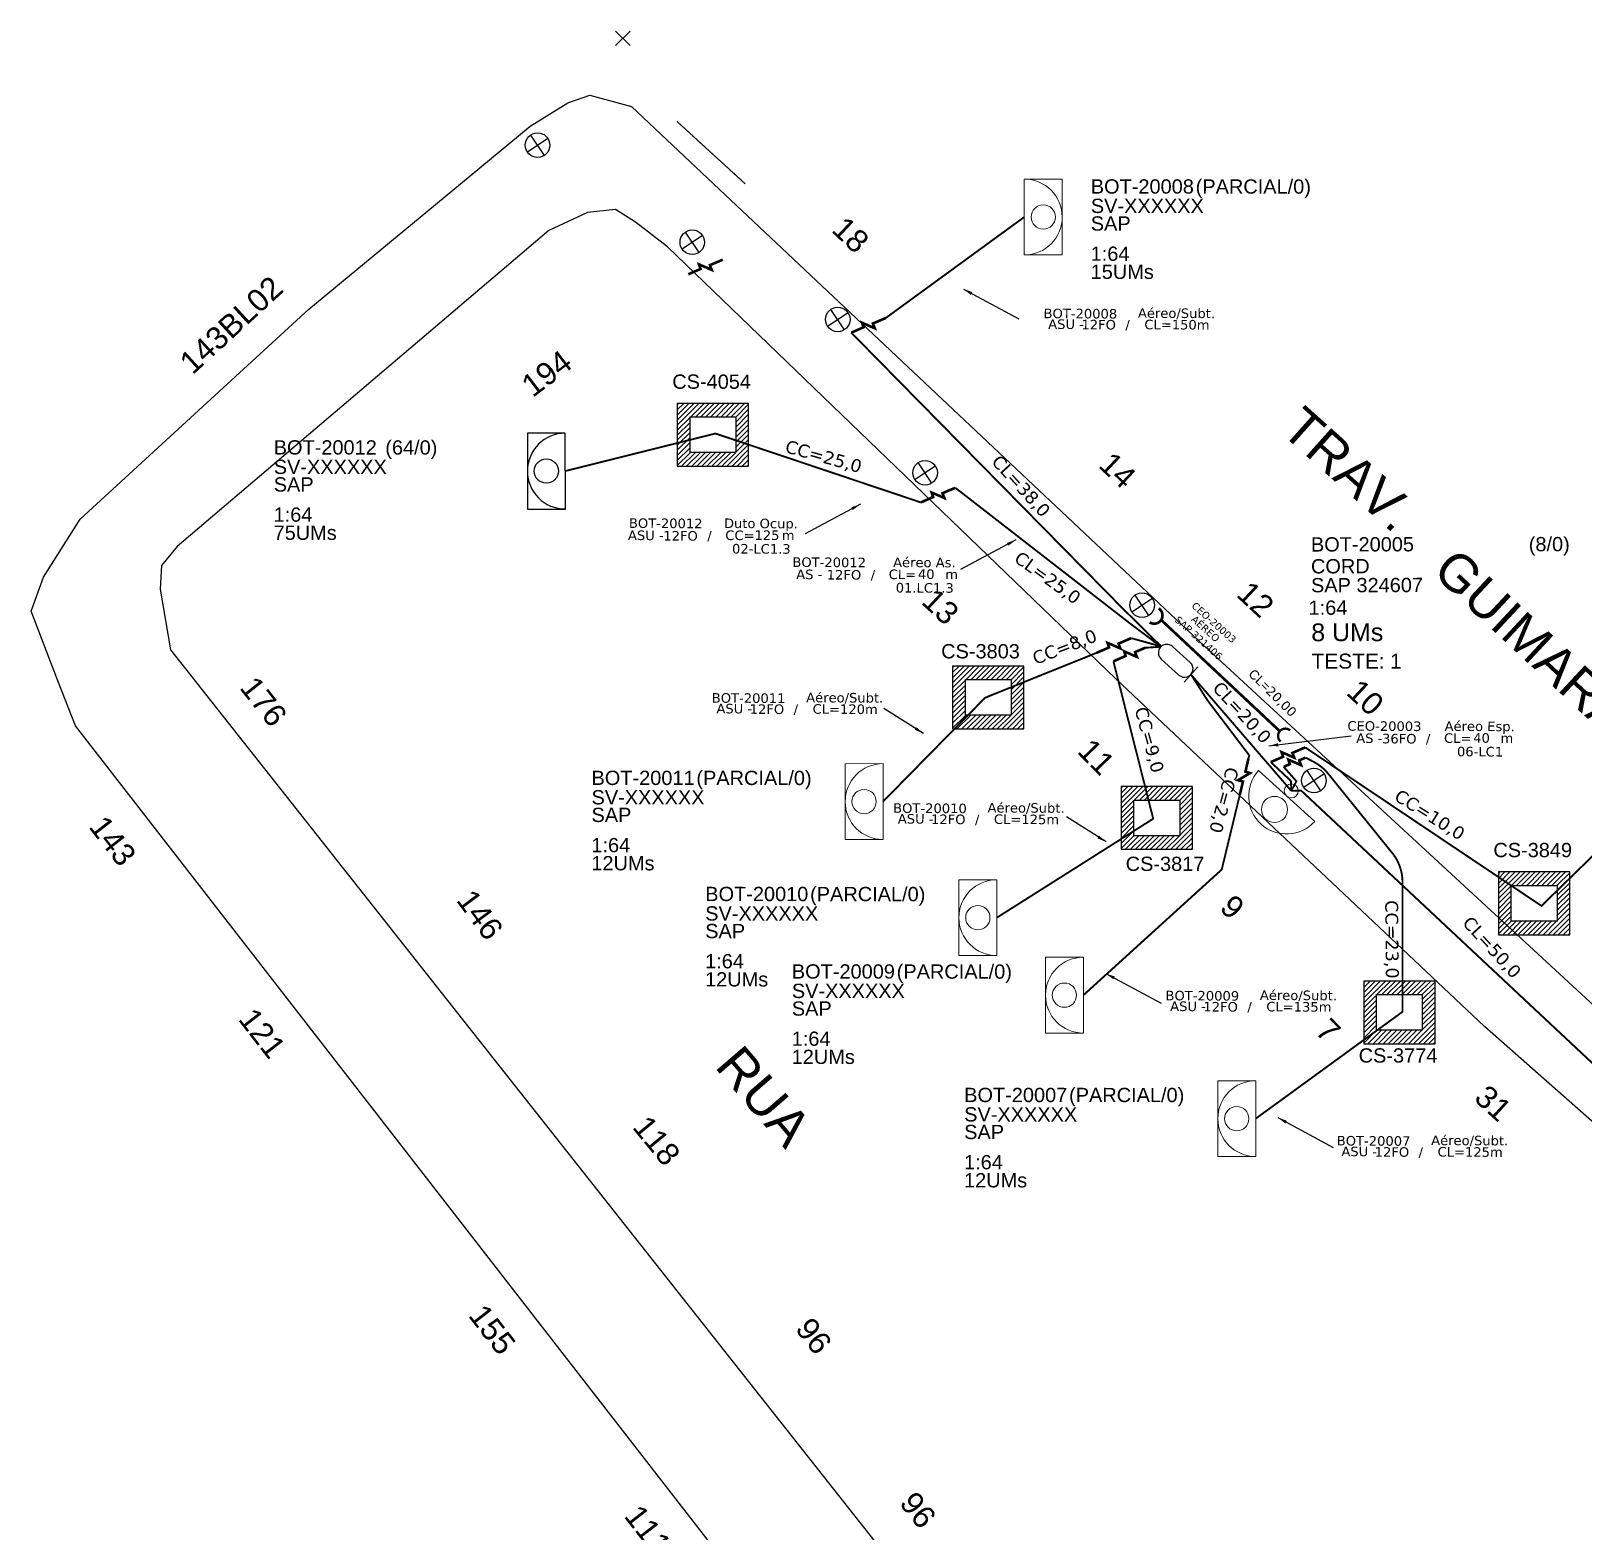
# Model space of a CAD drawing. Header units: inches. Extents: x 28600 to 32058, y 8816 to 12576.
# Drawn here: x 29876.4 to 30208.9, y 11085.3 to 11406.6 of the extents above; entities that cross this region are included whole.
import ezdxf
from ezdxf.enums import TextEntityAlignment as Align

# ---------------------------------------------------------------- set-up
doc = ezdxf.new("R2010")
doc.units = ezdxf.units.IN
doc.header["$LTSCALE"] = 0.5
doc.linetypes.add('HIDDEN', pattern=[0.375, 0.25, -0.125])
for name, color, linetype in [('10.1-Caixas Subterrâneas', 5, 'Continuous'), ('20.4-CEOS', 1, 'Continuous'), ('20.5-CEO', 1, 'Continuous'), ('CAP a instalar', 1, 'Continuous'), ('celulas gpon', 7, 'Continuous'), ('CORDOALHA BLOCO NOVO', 7, 'Continuous'), ('DIVFACE', 252, 'Continuous'), ('DIVLOTE', 252, 'Continuous'), ('DUVIDAS', 252, 'Continuous'), ('FACEPROJETAD', 252, 'HIDDEN'), ('label_cabos', 7, 'Continuous'), ('LOTES', 254, 'Continuous'), ('MUB', 252, 'Continuous'), ('Postes Existentes NA', 1, 'Continuous'), ('POSTES_ATUALIZACAO', 252, 'Continuous'), ('Subida Lateral', 5, 'Continuous')]:
    doc.layers.add(name, color=color, linetype=linetype)
for name, color, linetype, lineweight in [("20.0-LEGENDA DOS CDO'S", 1, 'Continuous', 0), ('20.1-CDO_INTERIOR', 1, 'Continuous', 0), ('20.2-CDO_POSTE', 1, 'Continuous', 5), ('20.6-CORDOALHA_SUPORTE', 7, 'Continuous', 25), ('CORDOALHA_SUPORTE', 7, 'Continuous', 25)]:
    doc.layers.add(name, color=color, linetype=linetype, lineweight=lineweight)
doc.styles.add('ARIAL', font='arial.ttf')
doc.styles.add('DIGICADE', font='arial.ttf')
doc.styles.add('ROMANS', font='arial.ttf')
doc.styles.add('siredit', font='verdana.ttf')
doc.linetypes.add('FENCELINE1', pattern='A,0.25,-0.1,[133,ltypeshp.shx,S=0.1,R=0,X=-0.1,Y=0],-0.1,1', length=1.45)
doc.dimstyles.new('CC', dxfattribs={"dimtxt": 1, "dimasz": 2, "dimexe": 0.18, "dimexo": 0.0625, "dimgap": 0.09, "dimtad": 0, "dimdec": 0, "dimrnd": 1, "dimzin": 0, "dimdsep": 46, "dimtxsty": 'siredit', "dimblk": 'NONE', "dimcen": 0, "dimse1": 1, "dimse2": 1, "dimsd1": 1, "dimsd2": 1, "dimclrt": 7, "dimadec": 0, "dimazin": 0, "dimtfac": 1, "dimtdec": 0, "dimtofl": 0, "dimtmove": 0, "dimatfit": 3, "dimfxl": 0, "dimtolj": 1, "dimtzin": 0, "dimarcsym": 0})

# ---------------------------------------------------------------- blocks, each defined once
blk = doc.blocks.new('*U225')
at = {"color": 10}
for points in [[(41172, 12883), (40951, 13058)], [(40974, 12860), (41149, 13081)]]:
    blk.add_lwpolyline(points, dxfattribs=at)
blk.add_circle((41062, 12971), 141, dxfattribs=at)
blk = doc.blocks.new('*X3')
at = {"color": 0, "linetype": 'Continuous'}
for p, q in [((-1.25, 0.34099), (-0.49099, 1.1)), ((-1.25, 0.517767), (-0.667767, 1.1)), ((-1.25, 0.694544), (-0.844544, 1.1)), ((-1.25, 0.87132), (-1.02132, 1.1)), ((-1.25, 1.048097), (-1.198097, 1.1)), ((-0.789214, 0.625), (-0.314214, 1.1)), ((-0.612437, 0.625), (-0.137437, 1.1)), ((-0.43566, 0.625), (0.03934, 1.1)), ((-0.258883, 0.625), (0.216117, 1.1)), ((-0.082107, 0.625), (0.392893, 1.1)), ((0.09467, 0.625), (0.56967, 1.1)), ((0.271447, 0.625), (0.746447, 1.1)), ((0.448223, 0.625), (0.923223, 1.1)), ((0.625, 0.625), (1.1, 1.1)), ((-1.25, 0.164214), (-0.8035, 0.610714)), ((0.801777, 0.625), (1.25, 1.073223)), ((0.8035, 0.449947), (1.25, 0.896447)), ((0.8035, 0.27317), (1.25, 0.71967)), ((-1.25, -0.012563), (-0.8035, 0.433937)), ((-1.25, -0.18934), (-0.8035, 0.25716)), ((-1.25, -0.366117), (-0.8035, 0.080383)), ((0.8035, 0.096393), (1.25, 0.542893)), ((0.8035, -0.080383), (1.25, 0.366117)), ((0.8035, -0.25716), (1.25, 0.18934)), ((0.8035, -0.433937), (1.25, 0.012563)), ((-1.25, -0.542893), (-0.8035, -0.096393)), ((-1.25, -0.71967), (-0.8035, -0.27317)), ((-1.25, -0.896447), (-0.8035, -0.449947)), ((0.49099, -1.1), (1.25, -0.34099)), ((0.667767, -1.1), (1.25, -0.517767)), ((0.8035, -0.610714), (1.25, -0.164214)), ((-1.25, -1.073223), (-0.801777, -0.625)), ((-1.1, -1.1), (-0.625, -0.625)), ((-0.923223, -1.1), (-0.448223, -0.625)), ((-0.746447, -1.1), (-0.271447, -0.625)), ((-0.56967, -1.1), (-0.09467, -0.625)), ((-0.392893, -1.1), (0.082107, -0.625)), ((-0.216117, -1.1), (0.258883, -0.625)), ((-0.03934, -1.1), (0.43566, -0.625)), ((0.137437, -1.1), (0.612437, -0.625)), ((0.314214, -1.1), (0.789214, -0.625)), ((0.844544, -1.1), (1.25, -0.694544)), ((1.02132, -1.1), (1.25, -0.87132)), ((1.198097, -1.1), (1.25, -1.048097))]:
    blk.add_line(p, q, dxfattribs=at)
blk = doc.blocks.new('MANHOLE_MQ')
at = {"color": 0, "linetype": 'Continuous'}
for p, q in [((0.00000623, 0.00000569), (-0.00000627, 0.00000569)), ((-0.00000627, 0.00000569), (-0.00000627, -0.00000531)), ((0.00000623, -0.00000531), (0.00000623, 0.00000569)), ((-0.00000404, 0.00000331), (0.00000399, 0.00000331)), ((-0.00000404, -0.00000294), (-0.00000404, 0.00000331)), ((0.00000399, 0.00000331), (0.00000399, -0.00000294)), ((-0.00000627, -0.00000531), (0.00000623, -0.00000531)), ((0.00000399, -0.00000294), (-0.00000404, -0.00000294)), ((0.00000399, -0.00000294), (0.00000399, -0.00000294))]:
    blk.add_line(p, q, dxfattribs=at)
at = {"color": 0, "linetype": 'Continuous', "xscale": 5e-06, "yscale": 5e-06, "zscale": 1e-05}
blk.add_blockref('*X3', (-0.00000002, 0.00000019), dxfattribs=at)
blk = doc.blocks.new('*U320')
at = {"color": 0}
blk.add_line((2.145, -0.582), (-2.104, -0.684), dxfattribs=at)
for centre, radius in [((-0.004, 0.376), 0.733), ((0.03, -1.026), 0.393)]:
    blk.add_circle(centre, radius, dxfattribs=at)
blk.add_arc((0.02, -0.633), 2.125, 1.37817, 181.37817, dxfattribs=at)
blk = doc.blocks.new('*U352')
at = {"layer": '20.5-CEO'}
for p, q in [((-1.56, 1.26), (1.8, 1.26)), ((1.8, -1.13), (-1.56, -1.13))]:
    blk.add_line(p, q, dxfattribs=at)
blk.add_lwpolyline([(3, -1.38), (3, 1.51)], dxfattribs=at)
for centre, start, end in [((-1.56, 0.07), 90, 270), ((1.8, 0.07), 270, 90)]:
    blk.add_arc(centre, 1.2, start, end, dxfattribs=at)
at = {"layer": '20.5-CEO', "color": 7, "style": 'siredit'}
for tag, p in [('FID', (0.11, 5.61)), ('LOCAL', (0.12, 4.23)), ('SAP', (0.12, 2.97)), ('FIBRAS_RESERVA', (0.12, -1.94))]:
    blk.add_attdef(tag, text='', height=1.01, dxfattribs=at).set_placement(p, align=Align.TOP_CENTER)
for tag, flags, p in [('ID_ATIVIDADE', 3, (0.11, -3.51)), ('FATOR', 1, (0.11, -4.82))]:
    blk.add_attdef(tag, text='', height=1.01, dxfattribs=dict(at, flags=flags)).set_placement(p, align=Align.TOP_CENTER)
at = {"layer": '20.5-CEO', "color": 7, "style": 'siredit', "flags": 3}
blk.add_attdef('QTDE', (-4.88, -7.06), '', height=1.01, dxfattribs=at)
blk = doc.blocks.new('CDOI_CT_ESQ')
at = {"layer": '20.1-CDO_INTERIOR', "color": 8, "lineweight": 18}
blk.add_lwpolyline([(4.922, -0.364), (4.918, 3.885), (7.043, 3.887), (7.047, -0.362)], close=True, dxfattribs=at)
blk.add_circle((5.982, 1.761), 0.68, dxfattribs=at)
blk.add_arc((7.045, 1.762), 2.125, 90.05309, 270.05309, dxfattribs=at)
at = {"layer": "20.0-LEGENDA DOS CDO'S", "color": 8, "style": 'ARIAL'}
for tag, p in [('CDO_N', (-9.298, 2.691)), ('SURVEY', (-9.296, 1.6)), ('SAP', (-9.299, 0.614)), ('1:XX', (-9.305, -1.079)), ('UMS', (-9.306, -2.093))]:
    blk.add_attdef(tag, p, '', height=0.8, rotation=359.97241, dxfattribs=at)
blk.add_attdef('FIBRAS_UTILIZADAS', text='', height=0.8, rotation=359.97241, dxfattribs=at).set_placement((-1.586, 2.687), align=Align.CENTER)
blk = doc.blocks.new('CDOI_CT_DRT')
at = {"layer": '20.1-CDO_INTERIOR', "color": 8, "lineweight": 18}
blk.add_lwpolyline([(1.011, -0.747), (1.007, 3.503), (-1.118, 3.501), (-1.114, -0.749)], close=True, dxfattribs=at)
blk.add_circle((-0.053, 1.377), 0.68, dxfattribs=at)
blk.add_arc((-1.116, 1.376), 2.125, 270.05309, 90.05309, dxfattribs=at)
at = {"layer": "20.0-LEGENDA DOS CDO'S", "color": 8, "style": 'ARIAL'}
for tag, p in [('CDO_N', (2.611, 2.691)), ('SURVEY', (2.613, 1.6)), ('SAP', (2.61, 0.614)), ('1:XX', (2.604, -1.079)), ('UMS', (2.603, -2.093))]:
    blk.add_attdef(tag, p, '', height=0.8, rotation=359.97241, dxfattribs=at)
blk.add_attdef('FIBRAS_UTILIZADAS', text='', height=0.8, rotation=359.97241, dxfattribs=at).set_placement((10.323, 2.687), align=Align.CENTER)
blk = doc.blocks.new('Inst CDOE-8 CAIXA DIST OPT CDOE 48F_8D C_SPL OPTAP')
at = {"layer": "20.0-LEGENDA DOS CDO'S", "color": 0}
for tag, p, style, flags in [('ID_ATIVIDADE', (0.12, 6.472), 'ARIAL', 3), ('FATOR', (7.921, 6.472), 'ARIAL', 1), ('QTDE', (0.235, -0.97), 'DIGICADE', 3)]:
    blk.add_attdef(tag, p, '', height=0.8, rotation=0.11799, dxfattribs=dict(at, style=style, flags=flags))
at = {"layer": "20.0-LEGENDA DOS CDO'S", "color": 0, "style": 'ARIAL'}
for tag, p, height in [('FIBRAS_UTILIZADAS', (2.379, 5.263), 0.8), ('FID', (0.12, 5.248), 0.8), ('CORDOALHA', (0.122, 4.023), 0.8), ('SAP', (0.124, 2.961), 0.8), ('1:XX', (-0.012, 1.7), 0.8), ('UMS', (0.141, 0.217), 1)]:
    blk.add_attdef(tag, p, '', height=height, rotation=0.11799, dxfattribs=at)
blk = doc.blocks.new('Teste  FTTH')
at = {"color": 0, "lineweight": 0, "style": 'ROMANS'}
for tag, p in [('TESTE', (-2.302, -0.29)), ('QTDE', (0.212, -0.29))]:
    blk.add_attdef(tag, p, '', height=0.48, dxfattribs=at)
for tag, p, flags in [('FID', (-2.227, -1.253), 1), ('FATOR', (-2.227, -2.028), 3), ('ID_ATIVIDADE', (-2.227, -2.716), 3)]:
    blk.add_attdef(tag, p, '', height=0.48, dxfattribs=dict(at, flags=flags))
blk = doc.blocks.new('LEGENDA DOS CABOS')
at = {"layer": 'label_cabos', "color": 0, "style": 'siredit'}
for tag, p in [('ID', (4.24, 1.63)), ('XX', (14.31, 1.67)), ('TIPO_CABO', (2.74, 0.52)), ('CABO', (6.16, 0.47)), ('/', (9.19, 0.47)), ('METROS', (14.36, 0.47))]:
    blk.add_attdef(tag, text='', height=1, rotation=359.69, dxfattribs=at).set_placement(p, align=Align.MIDDLE_CENTER)
blk = doc.blocks.new('_None')
blk = doc.blocks.new('Inst CB ESP CFOA-SM-AS-80-TS-36')
at = {"layer": 'label_cabos', "color": 0, "style": 'siredit'}
for tag, flags, p in [('ID_ATIVIDADE', 3, (1.31, 2.67)), ('FATOR', 1, (11.56, 2.55))]:
    blk.add_attdef(tag, text='', height=1, rotation=359.69, dxfattribs=dict(at, flags=flags)).set_placement(p, align=Align.MIDDLE_CENTER)
for tag, p in [('DESTINO_CABO', (3.13, 1.26)), ('TIPO_CABO', (13.11, 1.24)), ('TIPO_CABO', (1.76, 0)), ('CABO', (4.69, -0.05)), ('/', (7.71, -0.05)), ('LANCE', (10.81, 0)), ('UND', (15.96, 0)), ('FID', (13.15, -1.41))]:
    blk.add_attdef(tag, text='', height=1, rotation=359.69, dxfattribs=at).set_placement(p, align=Align.MIDDLE_CENTER)
blk.add_attdef('QTDE', (12.43, -0.47), '', height=1, rotation=359.69, dxfattribs=at)
blk = doc.blocks.new('Inst CORD BENZINAL 4.55MM 3F (sem recursos)')
at = {"layer": '20.6-CORDOALHA_SUPORTE', "color": 0, "lineweight": 0, "style": 'ROMANS'}
blk.add_attdef('LANCE', text='', height=1, dxfattribs=at).set_placement((-0.54, -2.21), align=Align.RIGHT)
at = {"layer": '20.6-CORDOALHA_SUPORTE', "color": 0, "style": 'siredit'}
blk.add_attdef('QTDE', (-0.54, -2.21), '', height=1, rotation=359.69, dxfattribs=at)
at = {"layer": '20.6-CORDOALHA_SUPORTE', "color": 0, "lineweight": 0, "style": 'ROMANS'}
for tag, p, flags in [('FATOR', (-5.2, -4.44), 3), ('ID_ATIVIDADE', (-5.2, -6.67), 3), ('FID', (-5.2, -8.9), 1)]:
    blk.add_attdef(tag, p, '', height=1, dxfattribs=dict(at, flags=flags))
blk = doc.blocks.new('Inst CB DT OCUP CFOA-SM-ASU-120-S-12')
at = {"layer": 'label_cabos', "color": 0, "style": 'siredit'}
for tag, flags, p in [('ID_ATIVIDADE', 3, (1.31, 2.67)), ('FATOR', 1, (11.56, 2.55))]:
    blk.add_attdef(tag, text='', height=1, rotation=359.69, dxfattribs=dict(at, flags=flags)).set_placement(p, align=Align.MIDDLE_CENTER)
for tag, p in [('DESTINO_CABO', (3.13, 1.26)), ('TIPO_CABO', (13.11, 1.24)), ('TIPO_CABO', (1.26, 0)), ('CABO', (4.69, -0.05)), ('/', (7.71, -0.05)), ('LANCE', (10.91, 0)), ('UND', (15.96, 0)), ('FID', (13.15, -1.41))]:
    blk.add_attdef(tag, text='', height=1, rotation=359.69, dxfattribs=at).set_placement(p, align=Align.MIDDLE_CENTER)
blk.add_attdef('QTDE', (12.43, -0.47), '', height=1, rotation=359.69, dxfattribs=at)
blk = doc.blocks.new('Inst CB AS CFOA-SM-AS-120-S-12 A')
at = {"layer": 'label_cabos', "color": 0, "style": 'siredit'}
for tag, flags, p in [('ID_ATIVIDADE', 3, (1.31, 2.67)), ('FATOR', 1, (11.56, 2.55))]:
    blk.add_attdef(tag, text='', height=1, rotation=359.69, dxfattribs=dict(at, flags=flags)).set_placement(p, align=Align.MIDDLE_CENTER)
for tag, p in [('DESTINO_CABO', (3.13, 1.26)), ('TIPO_CABO', (13.11, 1.24)), ('TIPO_CABO', (1.26, 0)), ('CABO', (4.69, -0.05)), ('/', (7.71, -0.05)), ('LANCE', (10.81, 0)), ('UND', (15.96, 0)), ('FID', (13.15, -1.41))]:
    blk.add_attdef(tag, text='', height=1, rotation=359.69, dxfattribs=at).set_placement(p, align=Align.MIDDLE_CENTER)
blk.add_attdef('QTDE', (12.43, -0.47), '', height=1, rotation=359.69, dxfattribs=at)

msp = doc.modelspace()

# ---------------------------------------------------------------- linework, layer by layer
at = {"color": 1}
msp.add_lwpolyline([(29990.82, 11320.55), (29982.7, 11320.54), (29982.71, 11304.31), (29990.83, 11304.31)], close=True, dxfattribs=at)
msp.add_circle((29986.77, 11312.43), 2.6, dxfattribs=at)
msp.add_arc((29990.82, 11312.43), 8.12, 90.0531, 270.0531, dxfattribs=at)
at = {"layer": 'CAP a instalar', "color": 8, "linetype": 'FENCELINE1', "ltscale": 15, "const_width": 0.4}
for points in [[(30059.42, 11345.2), (30089.09, 11366.83)], [(30118.41, 11274.87), (30109.79, 11283.38), (30052.04, 11342.07)], [(30118.41, 11274.87), (30111.99, 11276.66)], [(30118.36, 11274.82), (30114.97, 11274.6)], [(30104.61, 11273.53), (30080.7, 11263.9), (30058.86, 11241.68)], [(30108.17, 11271.7), (30116.69, 11237.99), (30083.21, 11216.81)], [(30124.75, 11268.9), (30128.32, 11263.33), (30137.26, 11251.56), (30136.71, 11249.29)], [(30149.24, 11253.26), (30199.82, 11219.33), (30242.09, 11260.6)], [(30146.26, 11243.95), (30147.35, 11246.02), (30144.63, 11249.1)], [(30135.22, 11243.07), (30131.36, 11227.11), (30101.75, 11200.22)]]:
    msp.add_lwpolyline(points, dxfattribs=at)
at = {"layer": 'CAP a instalar', "linetype": 'FENCELINE1', "ltscale": 15, "const_width": 0.4}
for points in [[(30066.94, 11305.72), (30022.97, 11320.47), (29990.82, 11312.43)], [(30118.36, 11274.82), (30111.49, 11279.99), (30074.32, 11308.85)], [(30146.26, 11243.95), (30124.75, 11268.9)], [(30298.43, 10980.67), (30269.74, 11005.71), (30330.2, 11107.11), (30297.41, 11105.83), (30230.86, 11166.8), (30148.36, 11244.03), (30146.26, 11243.95)]]:
    msp.add_lwpolyline(points, dxfattribs=at)
at = {"layer": 'CAP a instalar', "color": 8, "linetype": 'FENCELINE1', "ltscale": 15}
for points in [[(30149.32, 11251.08, 0.4, 0.4, 0), (30151.07, 11250.16, 0.4, 0.4, -0.101926), (30154.19, 11247.59, 0.4, 0.4, 0), (30167.46, 11231.16, 0.4, 0.4, -0.186812), (30170.07, 11224.43, 0.4, 0.4, 0), (30170.07, 11196.66, 0.4, 0.4, 0), (30138.65, 11173.79, 0.4, 0.4, 0)], [(30146.26, 11243.95, 0.4, 0.4, 0), (30146.17, 11246.09, 0.4, 0.4, 0), (30141.86, 11250.12, 0.4, 0.4, 0), (30141.86, 11250.12, 0.4, 0.4, 0)]]:
    msp.add_lwpolyline(points, format="xyseb", dxfattribs=at)
at = {"layer": 'CORDOALHA_SUPORTE'}
for points, const_width in [([(30115.93, 11280.04, 1), (30117.87, 11283.02)], 0.576), ([(30143.97, 11254.52, -1), (30146, 11256.91)], 0.506)]:
    msp.add_lwpolyline(points, format="xyb", dxfattribs=dict(at, const_width=const_width))
at = {"layer": 'CORDOALHA_SUPORTE', "const_width": 0.576}
msp.add_lwpolyline([(30143.79, 11256.73), (30118.39, 11280.56)], dxfattribs=at)
at = {"layer": 'DIVFACE'}
msp.add_point((30014.81, 11387.2, -10270.16), dxfattribs=at)
at = {"layer": 'DIVLOTE'}
msp.add_point((30014.81, 11387.2, -10270.16), dxfattribs=at)
at = {"layer": 'DUVIDAS', "elevation": -10270.16}
for points in [[(29968.35, 11373.92), (29983.27, 11386.27), (29991.33, 11391.26), (29996.07, 11392.92), (30004.96, 11390.46), (30022.53, 11373.92)], [(30264.56, 10776.05), (30229.31, 10818.75), (30212.49, 10837.43), (29885.97, 11257.9), (29882.29, 11267.18), (29876.43, 11282.41), (29879.09, 11289.7), (29886.93, 11302.14), (29935.93, 11347.08), (29968.35, 11373.92)], [(30022.53, 11373.92), (30127.69, 11274.95), (30289.93, 11125.16), (30300.65, 11116.94), (30305, 11116.78), (30307.62, 11117.21)], [(30187.64, 11193.51), (30108.72, 11267.92), (30012.67, 11360.45), (30005.82, 11365.73), (30001.53, 11368.45), (29995.55, 11367.78), (29987.3, 11363.97), (29907.75, 11296.26), (29904.39, 11292.23), (29904.1, 11287.17), (29906.31, 11274.15), (30233.67, 10859.73), (30245.79, 10846.61), (30249.91, 10843.51), (30257.24, 10843.32), (30262.07, 10842.17), (30271.41, 10841.62), (30282.67, 10843.1), (30302.63, 10851.76), (30307.62, 10854.52)], [(30281.61, 11042.76), (30293.77, 11071.04), (30300.13, 11083.67), (30300.26, 11087.89), (30300.36, 11091.35), (30299.4, 11094.93), (30187.64, 11193.51)]]:
    msp.add_lwpolyline(points, dxfattribs=at)
at = {"layer": 'FACEPROJETAD', "elevation": -10270.16}
msp.add_lwpolyline([(30014.81, 11387.2), (30029.36, 11373.92)], dxfattribs=at)
at = {"layer": 'LOTES', "elevation": -10270.16}
msp.add_lwpolyline([(30014.81, 11387.2), (30029.36, 11373.92)], dxfattribs=at)
at = {"layer": 'MUB', "elevation": -10270.16}
for points in [[(29968.35, 11373.92), (29983.27, 11386.27), (29991.33, 11391.26), (29996.07, 11392.92), (30004.96, 11390.46), (30022.53, 11373.92)], [(30307.62, 10708.08), (30229.31, 10818.75), (30212.49, 10837.43), (29885.97, 11257.9), (29882.29, 11267.18), (29876.43, 11282.41), (29879.09, 11289.7), (29886.93, 11302.14), (29935.93, 11347.08), (29968.35, 11373.92)], [(30187.64, 11193.51), (30108.72, 11267.92), (30012.67, 11360.45), (30005.82, 11365.73), (30001.53, 11368.45), (29995.55, 11367.78), (29987.3, 11363.97), (29907.75, 11296.26), (29904.39, 11292.23), (29904.1, 11287.17), (29906.31, 11274.15), (30233.67, 10859.73), (30245.79, 10846.61), (30249.91, 10843.51), (30257.24, 10843.32), (30262.07, 10842.17), (30271.41, 10841.62), (30282.67, 10843.1), (30302.63, 10851.76), (30307.62, 10854.52)]]:
    msp.add_lwpolyline(points, dxfattribs=at)
at = {"layer": 'POSTES_ATUALIZACAO'}
for p, q in [((30001.6, 11406.64, -10170.84), (30004.67, 11403.57, -10170.84)), ((30001.6, 11403.57, -10170.84), (30004.67, 11406.64, -10170.84))]:
    msp.add_line(p, q, dxfattribs=at)
at = {"layer": 'POSTES_ATUALIZACAO', "linetype": 'Continuous'}
msp.add_line((30004.67, 11406.64, -10170.84), (30001.6, 11403.57, -10170.84), dxfattribs=at)
at = {"layer": 'Subida Lateral', "color": 5, "const_width": 0.563}
for points in [[(30017.15, 11354.56), (30019.78, 11355.71), (30019.45, 11356.68), (30022.18, 11355.5), (30021.78, 11356.52), (30024.53, 11357.69)], [(30052.04, 11342.07), (30054.67, 11343.22), (30054.34, 11344.19), (30057.07, 11343.01), (30056.67, 11344.03), (30059.42, 11345.2)], [(30066.94, 11305.72), (30069.57, 11306.87), (30069.24, 11307.84), (30071.98, 11306.66), (30071.58, 11307.69), (30074.32, 11308.85)], [(30104.61, 11273.53), (30107.24, 11274.67), (30106.91, 11275.65), (30109.65, 11274.47), (30109.25, 11275.49), (30111.99, 11276.66)], [(30108.17, 11271.7), (30110.8, 11272.85), (30110.47, 11273.83), (30113.21, 11272.64), (30112.81, 11273.67), (30114.97, 11274.6)], [(30137.07, 11250.87), (30136.44, 11248.07), (30137.42, 11247.76), (30134.85, 11246.25), (30135.91, 11245.97), (30135.22, 11243.07)], [(30141.86, 11250.12), (30144.49, 11251.27), (30144.16, 11252.25), (30146.89, 11251.07), (30146.49, 11252.09), (30149.24, 11253.26)], [(30144.63, 11249.1), (30145.94, 11249.68), (30145.62, 11250.65), (30148.35, 11249.47), (30147.95, 11250.49), (30149.32, 11251.08)]]:
    msp.add_lwpolyline(points, dxfattribs=at)

# ---------------------------------------------------------------- block references
at = {"color": 0, "lineweight": 0}
ref = msp.add_blockref('Inst CB AS CFOA-SM-AS-120-S-12 A', (30040.92, 11290.32), dxfattribs=dict(at, xscale=2.043390031501771, yscale=2.043390031501771, zscale=2.043390031501771))
ref.add_attrib('DESTINO_CABO', 'BOT-20012', dxfattribs={"layer": 'label_cabos', "color": 0, "height": 2.043, "rotation": 359.69, "style": 'siredit'}).set_placement((30047.32, 11292.9), align=Align.MIDDLE_CENTER)
ref.add_attrib('CABO', '12FO', dxfattribs={"layer": 'label_cabos', "color": 0, "height": 2.043, "rotation": 359.69, "style": 'siredit'}).set_placement((30050.49, 11290.22), align=Align.MIDDLE_CENTER)
ref.add_attrib('TIPO_CABO', 'Aéreo As.', dxfattribs={"layer": 'label_cabos', "color": 0, "height": 2.043, "rotation": 359.69, "style": 'siredit'}).set_placement((30067.7, 11292.87), align=Align.MIDDLE_CENTER)
ref.add_attrib('/', '/', dxfattribs={"layer": 'label_cabos', "color": 0, "height": 2.04, "rotation": 359.69, "style": 'siredit'}).set_placement((30056.68, 11290.22), align=Align.MIDDLE_CENTER)
ref.add_attrib('TIPO_CABO', 'AS - ', dxfattribs={"layer": 'label_cabos', "color": 0, "height": 2.043, "rotation": 359.69, "style": 'siredit'}).set_placement((30043.5, 11290.31), align=Align.MIDDLE_CENTER)
ref.add_attrib('FID', '01.LC1.3', dxfattribs={"layer": 'label_cabos', "color": 0, "height": 2.043, "rotation": 359.69, "style": 'siredit'}).set_placement((30067.78, 11287.43), align=Align.MIDDLE_CENTER)
ref.add_attrib('LANCE', 'CL=', dxfattribs={"layer": 'label_cabos', "color": 0, "height": 2.043, "rotation": 359.69, "style": 'siredit'}).set_placement((30063, 11290.32), align=Align.MIDDLE_CENTER)
ref.add_attrib('QTDE', '40', (30066.31, 11289.35), dxfattribs={"layer": 'label_cabos', "color": 0, "height": 2.043, "rotation": 359.69, "style": 'siredit'})
ref.add_attrib('UND', 'm', dxfattribs={"layer": 'label_cabos', "color": 0, "height": 2.04, "rotation": 359.69, "style": 'siredit'}).set_placement((30073.54, 11290.32), align=Align.MIDDLE_CENTER)
at = {"layer": '10.1-Caixas Subterrâneas', "color": 30, "xscale": 1221632.865794303, "yscale": 1221632.865794303, "zscale": 1221632.865794303, "rotation": 180.0000000000626}
for p in [(30022.41, 11320.42), (30081.35, 11264.18), (30117.44, 11238.41), (30198.21, 11220.12), (30169.37, 11196.75)]:
    msp.add_blockref('MANHOLE_MQ', p, dxfattribs=at)
at = {"layer": "20.0-LEGENDA DOS CDO'S", "lineweight": 0}
ref = msp.add_blockref('Inst CDOE-8 CAIXA DIST OPT CDOE 48F_8D C_SPL OPTAP', (30150, 11275.15), dxfattribs=dict(at, xscale=3.820138868211348, yscale=3.820138868211348, zscale=3.820138868211348))
ref.add_attrib('FID', 'BOT-20005', (30150.46, 11295.2), dxfattribs={"color": 0, "height": 3.056, "rotation": 0.118, "style": 'ARIAL'})
ref.add_attrib('CORDOALHA', 'CORD', (30150.47, 11290.52), dxfattribs={"color": 0, "height": 3.056, "rotation": 0.118, "style": 'ARIAL'})
ref.add_attrib('SAP', 'SAP 324607', (30150.48, 11286.47), dxfattribs={"color": 0, "height": 3.056, "rotation": 0.118, "style": 'ARIAL'})
ref.add_attrib('1:XX', '1:64', (30149.96, 11281.65), dxfattribs={"color": 0, "height": 3.056, "rotation": 0.118, "style": 'ARIAL'})
ref.add_attrib('UMS', '8 UMs', (30150.54, 11275.99), dxfattribs={"color": 0, "height": 3.82, "rotation": 0.118, "style": 'ARIAL'})
ref.add_attrib('FIBRAS_UTILIZADAS', '(8/0)', dxfattribs={"color": 0, "height": 3.056, "rotation": 0.118, "style": 'ARIAL'}).set_placement((30201.49, 11295.26), align=Align.CENTER)
at = {"layer": "20.0-LEGENDA DOS CDO'S", "lineweight": 0, "xscale": 6.687153088803965, "yscale": 6.687153088803964, "zscale": 6.687153088803964, "rotation": 3.126797674058592e-05}
msp.add_blockref('Teste  FTTH', (30165.96, 11272.08), dxfattribs=at).add_auto_attribs({'TESTE': 'TESTE:', 'QTDE': '1'})
at = {"layer": '20.1-CDO_INTERIOR', "xscale": 3.820138868211348, "yscale": 3.820138868211348, "zscale": 3.820138868211348}
msp.add_blockref('CDOI_CT_DRT', (30093.35, 11361.57), dxfattribs=at).add_auto_attribs({'CDO_N': 'BOT-20008', 'FIBRAS_UTILIZADAS': '         (PARCIAL/0)', 'SURVEY': 'SV-XXXXXX', 'SAP': 'SAP', '1:XX': '1:64', 'UMS': '15UMs'})
at = {"layer": '20.1-CDO_INTERIOR'}
ref = msp.add_blockref('CDOI_CT_ESQ', (29963.91, 11305.7), dxfattribs=dict(at, xscale=3.820138868211348, yscale=3.820138868211348, zscale=3.820138868211348))
ref.add_attrib('CDO_N', 'BOT-20012', (29928.39, 11315.98), dxfattribs={"layer": "20.0-LEGENDA DOS CDO'S", "height": 3.056, "rotation": 359.9724, "style": 'ARIAL'})
ref.add_attrib('FIBRAS_UTILIZADAS', '(64/0)', dxfattribs={"layer": "20.0-LEGENDA DOS CDO'S", "height": 3.056, "rotation": 359.9724, "style": 'ARIAL'}).set_placement((29957.85, 11315.96), align=Align.CENTER)
ref.add_attrib('SURVEY', 'SV-XXXXXX', (29928.4, 11311.81), dxfattribs={"layer": "20.0-LEGENDA DOS CDO'S", "height": 3.056, "rotation": 359.9724, "style": 'ARIAL'})
ref.add_attrib('SAP', 'SAP', (29928.39, 11308.04), dxfattribs={"layer": "20.0-LEGENDA DOS CDO'S", "height": 3.056, "rotation": 359.9724, "style": 'ARIAL'})
ref.add_attrib('1:XX', '1:64', (29928.36, 11301.58), dxfattribs={"layer": "20.0-LEGENDA DOS CDO'S", "height": 3.056, "rotation": 359.9724, "style": 'ARIAL'})
ref.add_attrib('UMS', '75UMs', (29928.36, 11297.7), dxfattribs={"layer": "20.0-LEGENDA DOS CDO'S", "height": 3.056, "rotation": 359.9724, "style": 'ARIAL'})
at = {"layer": '20.1-CDO_INTERIOR', "color": 8}
ref = msp.add_blockref('CDOI_CT_ESQ', (30031.94, 11234.94), dxfattribs=dict(at, xscale=3.820138868211348, yscale=3.820138868211348, zscale=3.820138868211348))
ref.add_attrib('CDO_N', 'BOT-20011', (29996.43, 11245.22), dxfattribs={"layer": "20.0-LEGENDA DOS CDO'S", "color": 9, "height": 3.056, "rotation": 359.9724, "style": 'ARIAL'})
ref.add_attrib('FIBRAS_UTILIZADAS', '         (PARCIAL/0)', dxfattribs={"layer": "20.0-LEGENDA DOS CDO'S", "color": 9, "height": 3.0561, "rotation": 359.9724, "style": 'ARIAL'}).set_placement((30025.88, 11245.21), align=Align.CENTER)
ref.add_attrib('SURVEY', 'SV-XXXXXX', (29996.43, 11241.06), dxfattribs={"layer": "20.0-LEGENDA DOS CDO'S", "color": 9, "height": 3.056, "rotation": 359.9724, "style": 'ARIAL'})
ref.add_attrib('SAP', 'SAP', (29996.42, 11237.29), dxfattribs={"layer": "20.0-LEGENDA DOS CDO'S", "color": 9, "height": 3.056, "rotation": 359.9724, "style": 'ARIAL'})
ref.add_attrib('1:XX', '1:64', (29996.4, 11230.82), dxfattribs={"layer": "20.0-LEGENDA DOS CDO'S", "color": 9, "height": 3.056, "rotation": 359.9724, "style": 'ARIAL'})
ref.add_attrib('UMS', '12UMs', (29996.39, 11226.95), dxfattribs={"layer": "20.0-LEGENDA DOS CDO'S", "color": 9, "height": 3.056, "rotation": 359.9724, "style": 'ARIAL'})
ref = msp.add_blockref('CDOI_CT_ESQ', (30056.29, 11210.08), dxfattribs=dict(at, xscale=3.820138868211348, yscale=3.820138868211348, zscale=3.820138868211348))
ref.add_attrib('CDO_N', 'BOT-20010', (30020.78, 11220.36), dxfattribs={"layer": "20.0-LEGENDA DOS CDO'S", "color": 9, "height": 3.056, "rotation": 359.9724, "style": 'ARIAL'})
ref.add_attrib('FIBRAS_UTILIZADAS', '         (PARCIAL/0)', dxfattribs={"layer": "20.0-LEGENDA DOS CDO'S", "color": 9, "height": 3.0561, "rotation": 359.9724, "style": 'ARIAL'}).set_placement((30050.23, 11220.34), align=Align.CENTER)
ref.add_attrib('SURVEY', 'SV-XXXXXX', (30020.78, 11216.19), dxfattribs={"layer": "20.0-LEGENDA DOS CDO'S", "color": 9, "height": 3.056, "rotation": 359.9724, "style": 'ARIAL'})
ref.add_attrib('SAP', 'SAP', (30020.77, 11212.42), dxfattribs={"layer": "20.0-LEGENDA DOS CDO'S", "color": 9, "height": 3.056, "rotation": 359.9724, "style": 'ARIAL'})
ref.add_attrib('1:XX', '1:64', (30020.75, 11205.96), dxfattribs={"layer": "20.0-LEGENDA DOS CDO'S", "color": 9, "height": 3.056, "rotation": 359.9724, "style": 'ARIAL'})
ref.add_attrib('UMS', '12UMs', (30020.74, 11202.08), dxfattribs={"layer": "20.0-LEGENDA DOS CDO'S", "color": 9, "height": 3.056, "rotation": 359.9724, "style": 'ARIAL'})
ref = msp.add_blockref('CDOI_CT_ESQ', (30074.83, 11193.49), dxfattribs=dict(at, xscale=3.820138868211348, yscale=3.820138868211348, zscale=3.820138868211348))
ref.add_attrib('CDO_N', 'BOT-20009', (30039.32, 11203.77), dxfattribs={"layer": "20.0-LEGENDA DOS CDO'S", "color": 9, "height": 3.056, "rotation": 359.9724, "style": 'ARIAL'})
ref.add_attrib('FIBRAS_UTILIZADAS', '         (PARCIAL/0)', dxfattribs={"layer": "20.0-LEGENDA DOS CDO'S", "color": 9, "height": 3.0561, "rotation": 359.9724, "style": 'ARIAL'}).set_placement((30068.77, 11203.75), align=Align.CENTER)
ref.add_attrib('SURVEY', 'SV-XXXXXX', (30039.32, 11199.6), dxfattribs={"layer": "20.0-LEGENDA DOS CDO'S", "color": 9, "height": 3.056, "rotation": 359.9724, "style": 'ARIAL'})
ref.add_attrib('SAP', 'SAP', (30039.31, 11195.83), dxfattribs={"layer": "20.0-LEGENDA DOS CDO'S", "color": 9, "height": 3.056, "rotation": 359.9724, "style": 'ARIAL'})
ref.add_attrib('1:XX', '1:64', (30039.29, 11189.37), dxfattribs={"layer": "20.0-LEGENDA DOS CDO'S", "color": 9, "height": 3.056, "rotation": 359.9724, "style": 'ARIAL'})
ref.add_attrib('UMS', '12UMs', (30039.28, 11185.49), dxfattribs={"layer": "20.0-LEGENDA DOS CDO'S", "color": 9, "height": 3.056, "rotation": 359.9724, "style": 'ARIAL'})
ref = msp.add_blockref('CDOI_CT_ESQ', (30111.73, 11167.05), dxfattribs=dict(at, xscale=3.820138868211348, yscale=3.820138868211348, zscale=3.820138868211348))
ref.add_attrib('CDO_N', 'BOT-20007', (30076.22, 11177.33), dxfattribs={"layer": "20.0-LEGENDA DOS CDO'S", "color": 9, "height": 3.056, "rotation": 359.9724, "style": 'ARIAL'})
ref.add_attrib('FIBRAS_UTILIZADAS', '         (PARCIAL/0)', dxfattribs={"layer": "20.0-LEGENDA DOS CDO'S", "color": 9, "height": 3.0561, "rotation": 359.9724, "style": 'ARIAL'}).set_placement((30105.67, 11177.32), align=Align.CENTER)
ref.add_attrib('SURVEY', 'SV-XXXXXX', (30076.22, 11173.17), dxfattribs={"layer": "20.0-LEGENDA DOS CDO'S", "color": 9, "height": 3.056, "rotation": 359.9724, "style": 'ARIAL'})
ref.add_attrib('SAP', 'SAP', (30076.21, 11169.4), dxfattribs={"layer": "20.0-LEGENDA DOS CDO'S", "color": 9, "height": 3.056, "rotation": 359.9724, "style": 'ARIAL'})
ref.add_attrib('1:XX', '1:64', (30076.19, 11162.93), dxfattribs={"layer": "20.0-LEGENDA DOS CDO'S", "color": 9, "height": 3.056, "rotation": 359.9724, "style": 'ARIAL'})
ref.add_attrib('UMS', '12UMs', (30076.18, 11159.06), dxfattribs={"layer": "20.0-LEGENDA DOS CDO'S", "color": 9, "height": 3.056, "rotation": 359.9724, "style": 'ARIAL'})
at = {"layer": '20.2-CDO_POSTE', "xscale": 3.820138868211349, "yscale": 3.820138868211348, "zscale": 3.820138868211348, "rotation": 136.4348079814078}
msp.add_blockref('*U320', (30143.64, 11241.03), dxfattribs=at)
at = {"layer": '20.5-CEO', "color": 0, "lineweight": 0}
ref = msp.add_blockref('*U352', (30121.3, 11271.86), dxfattribs=dict(at, xscale=1.515803525468, yscale=1.515803525468, zscale=1.515803525468, rotation=318.1428915083252))
ref.add_attrib('LOCAL', 'AÉREO', dxfattribs={"color": 7, "height": 1.537, "rotation": 318.1429, "style": 'siredit'}).set_placement((30128.41, 11279.24), align=Align.TOP_CENTER)
ref.add_attrib('SAP', 'SAP 321406', dxfattribs={"color": 7, "height": 1.537, "rotation": 318.1429, "style": 'siredit'}).set_placement((30126.95, 11277.25), align=Align.TOP_CENTER)
ref.add_attrib('FID', 'CEO-20003', dxfattribs={"layer": '20.4-CEOS', "color": 7, "height": 1.53, "rotation": 318.1429, "style": 'siredit'}).set_placement((30130.21, 11280.58), align=Align.TOP_CENTER)
at = {"layer": 'CORDOALHA BLOCO NOVO', "color": 0, "lineweight": 0, "xscale": 2, "yscale": 2, "zscale": 2, "rotation": 315.6001298234418}
msp.add_blockref('Inst CORD BENZINAL 4.55MM 3F (sem recursos)', (30144.5, 11267.57, 10270.16), dxfattribs=at).add_auto_attribs({'QTDE': '20,00', 'LANCE': 'CL='})
at = {"layer": 'label_cabos', "color": 0, "lineweight": 0, "xscale": 2.043390031501771, "yscale": 2.043390031501771, "zscale": 2.043390031501771}
for p, values in [((30092.43, 11342.82), {'ID': 'BOT-20008', 'CABO': '12FO', 'METROS': 'CL=150m', 'XX': 'Aéreo/Subt.', '/': '/', 'TIPO_CABO': 'ASU -'}), ((30021.4, 11260.5), {'ID': 'BOT-20011', 'CABO': '12FO', 'METROS': 'CL=120m', 'XX': 'Aéreo/Subt.', '/': '/', 'TIPO_CABO': 'ASU -'}), ((30060.23, 11236.91), {'ID': 'BOT-20010', 'CABO': '12FO', 'METROS': 'CL=125m', 'XX': 'Aéreo/Subt.', '/': '/', 'TIPO_CABO': 'ASU -'}), ((30118.54, 11196.77), {'ID': 'BOT-20009', 'CABO': '12FO', 'METROS': 'CL=135m', 'XX': 'Aéreo/Subt.', '/': '/', 'TIPO_CABO': 'ASU -'}), ((30155.21, 11165.69), {'ID': 'BOT-20007', 'CABO': '12FO', 'METROS': 'CL=125m', 'XX': 'Aéreo/Subt.', '/': '/', 'TIPO_CABO': 'ASU -'})]:
    msp.add_blockref('LEGENDA DOS CABOS', p, dxfattribs=at).add_auto_attribs(values)
at = {"layer": 'label_cabos', "color": 0, "lineweight": 0}
ref = msp.add_blockref('Inst CB DT OCUP CFOA-SM-ASU-120-S-12', (30005.92, 11298.67), dxfattribs=dict(at, xscale=2.043390031501771, yscale=2.043390031501771, zscale=2.043390031501771))
ref.add_attrib('DESTINO_CABO', 'BOT-20012', dxfattribs={"color": 0, "height": 2.043, "rotation": 359.69, "style": 'siredit'}).set_placement((30012.32, 11301.25), align=Align.MIDDLE_CENTER)
ref.add_attrib('CABO', '12FO', dxfattribs={"color": 0, "height": 2.043, "rotation": 359.69, "style": 'siredit'}).set_placement((30015.49, 11298.57), align=Align.MIDDLE_CENTER)
ref.add_attrib('TIPO_CABO', 'Duto Ocup.', dxfattribs={"color": 0, "height": 2.043, "rotation": 359.69, "style": 'siredit'}).set_placement((30032.7, 11301.22), align=Align.MIDDLE_CENTER)
ref.add_attrib('/', '/', dxfattribs={"color": 0, "height": 2.04, "rotation": 359.69, "style": 'siredit'}).set_placement((30021.68, 11298.57), align=Align.MIDDLE_CENTER)
ref.add_attrib('TIPO_CABO', 'ASU - ', dxfattribs={"color": 0, "height": 2.043, "rotation": 359.69, "style": 'siredit'}).set_placement((30008.5, 11298.67), align=Align.MIDDLE_CENTER)
ref.add_attrib('FID', '02-LC1.3', dxfattribs={"color": 0, "height": 2.043, "rotation": 359.69, "style": 'siredit'}).set_placement((30032.79, 11295.78), align=Align.MIDDLE_CENTER)
ref.add_attrib('LANCE', 'CC=', dxfattribs={"color": 0, "height": 2.043, "rotation": 359.69, "style": 'siredit'}).set_placement((30028.21, 11298.68), align=Align.MIDDLE_CENTER)
ref.add_attrib('QTDE', '125', (30031.32, 11297.7), dxfattribs={"color": 0, "height": 2.043, "rotation": 359.69, "style": 'siredit'})
ref.add_attrib('UND', 'm', dxfattribs={"color": 0, "height": 2.04, "rotation": 359.69, "style": 'siredit'}).set_placement((30038.54, 11298.68), align=Align.MIDDLE_CENTER)
ref = msp.add_blockref('Inst CB ESP CFOA-SM-AS-80-TS-36', (30159.8, 11255.25), dxfattribs=dict(at, xscale=2.043390031501771, yscale=2.043390031501771, zscale=2.043390031501771))
ref.add_attrib('DESTINO_CABO', 'CEO-20003', dxfattribs={"color": 0, "height": 2.043, "rotation": 359.69, "style": 'siredit'}).set_placement((30166.2, 11257.83), align=Align.MIDDLE_CENTER)
ref.add_attrib('TIPO_CABO', 'Aéreo Esp.', dxfattribs={"color": 0, "height": 2.043, "rotation": 359.69, "style": 'siredit'}).set_placement((30186.59, 11257.79), align=Align.MIDDLE_CENTER)
ref.add_attrib('CABO', '36FO', dxfattribs={"color": 0, "height": 2.043, "rotation": 359.69, "style": 'siredit'}).set_placement((30169.38, 11255.14), align=Align.MIDDLE_CENTER)
ref.add_attrib('/', '/', dxfattribs={"color": 0, "height": 2.04, "rotation": 359.69, "style": 'siredit'}).set_placement((30175.56, 11255.14), align=Align.MIDDLE_CENTER)
ref.add_attrib('TIPO_CABO', 'AS - ', dxfattribs={"color": 0, "height": 2.043, "rotation": 359.69, "style": 'siredit'}).set_placement((30163.4, 11255.24), align=Align.MIDDLE_CENTER)
ref.add_attrib('FID', '06-LC1', dxfattribs={"color": 0, "height": 2.043, "rotation": 359.69, "style": 'siredit'}).set_placement((30186.67, 11252.36), align=Align.MIDDLE_CENTER)
ref.add_attrib('LANCE', 'CL=', dxfattribs={"color": 0, "height": 2.043, "rotation": 359.69, "style": 'siredit'}).set_placement((30181.89, 11255.25), align=Align.MIDDLE_CENTER)
ref.add_attrib('QTDE', '40', (30185.2, 11254.28), dxfattribs={"color": 0, "height": 2.043, "rotation": 359.69, "style": 'siredit'})
ref.add_attrib('UND', 'm', dxfattribs={"color": 0, "height": 2.04, "rotation": 359.69, "style": 'siredit'}).set_placement((30192.42, 11255.25), align=Align.MIDDLE_CENTER)
at = {"layer": 'Postes Existentes NA', "xscale": 0.01863200039171981, "yscale": 0.01863200039171981, "zscale": 0.01863200039171981, "rotation": 72.17959208465585}
for p in [(29980.82, 10579.89), (30013.95, 10559.11), (30045.1, 10542.57), (30063.79, 10509.74), (30110.26, 10481.4), (30147.03, 10443.86)]:
    msp.add_blockref('*U225', p, dxfattribs=at)

# ---------------------------------------------------------------- texts
at = {"layer": '10.1-Caixas Subterrâneas', "color": 30, "style": 'ARIAL'}
for s, p in [('CS-4054', (30013.72, 11330.05)), ('CS-3803', (30071.29, 11272.33)), ('CS-3849', (30189.52, 11229.76)), ('CS-3817', (30110.8, 11226.81)), ('CS-3774', (30160.68, 11185.78))]:
    msp.add_text(s, height=3.056, dxfattribs=at).set_placement(p)
at = {"layer": 'celulas gpon', "style": 'siredit'}
for s, rotation, p in [('CC=25,0', 344.3614, (30037.67, 11316.52, -10270.16)), ('CL=38,0', 312.5623, (30081.9, 11314.31, -10270.16)), ('CL=25,0', 324.3737, (30086.69, 11293.23, -10270.16)), ('CC=8,0', 21.1013, (30091.49, 11270.92, -10270.16)), ('CL=20,0', 312.5623, (30129.2, 11265.82, -10270.16)), ('CC=9,0', 285.1292, (30112.69, 11261.49, -10270.16)), ('CC=2,0', 254.8745, (30132.41, 11249.27, -10270.16)), ('CC=10,0', 328.0339, (30168.06, 11242.15, -10270.16)), ('CC=23,0', 270.6032, (30166.36, 11220.54, -10270.16)), ('CL=50,0', 312.5623, (30182.72, 11215.55, -10270.16))]:
    msp.add_text(s, height=2.746, rotation=rotation, dxfattribs=at).set_placement(p)
at = {"layer": 'MUB', "style": 'ROMANS'}
for s, height, rotation, p in [('18', 4.798, 316.6978, (30051.94, 11363.03, -10270.16)), ('143BL02', 4.798, 42.524, (29919.27, 11343.74, -10270.16)), ('194', 4.798, 37.4447, (29986.81, 11333.35, -10270.16)), ('14', 4.798, 316.6978, (30109.09, 11312.62, -10270.16)), ('12', 4.798, 317.0417, (30138.63, 11284.97, -10270.16)), ('13', 4.798, 317.1159, (30071.18, 11283.43, -10270.16)), ('176', 4.798, 308.3054, (29926.24, 11263.12, -10270.16)), ('10', 4.798, 317.0371, (30162.15, 11263.97, -10270.16)), ('11', 4.798, 314.4936, (30104.54, 11251.26, -10270.16)), ('143', 4.798, 307.8318, (29893.95, 11233.28, -10270.16)), ('146', 4.798, 306.6112, (29972.58, 11217.46, -10270.16)), ('9', 4.8, 316.7982, (30133.66, 11219.11, -10270.16)), ('121', 4.798, 307.8318, (29925.94, 11192.09, -10270.16)), ('7', 4.8, 314.5156, (30154.18, 11192.65, -10270.16)), ('31', 4.798, 317.3859, (30189.5, 11177.11, -10270.16)), ('118', 4.798, 309.3942, (30010.4, 11169.09, -10270.16)), ('155', 4.798, 307.8318, (29975.21, 11128.64, -10270.16)), ('96', 4.798, 307.9732, (30044.04, 11127.26, -10270.16)), ('96', 4.798, 308.7414, (30066.36, 11089.99, -10270.16)), ('111', 4.798, 307.8318, (30008.55, 11085.7, -10270.16))]:
    msp.add_text(s, height=height, rotation=rotation, dxfattribs=at).set_placement(p, align=Align.MIDDLE_CENTER)
for s, rotation, p in [('TRAV.', 318.225, (30143.69, 11320.8, -10270.16)), ('GUIMARÃES', 317.0393, (30176.2, 11290.59, -10270.16)), ('RUA', 310.7436, (30022.61, 11184.88, -10270.16))]:
    msp.add_text(s, height=7.997, rotation=rotation, dxfattribs=at).set_placement(p)

# ---------------------------------------------------------------- leaders
at = {"layer": 'label_cabos'}
for points in [[(30076.05, 11351.4), (30087.91, 11345.03)], [(30053.99, 11305.34), (30042.14, 11298.96)], [(30087.29, 11297.7), (30075.43, 11291.33)], [(30067.52, 11256.23), (30059.03, 11261.62)], [(30141.47, 11253.59), (30159.04, 11255.77)], [(30106.61, 11233.02), (30098.12, 11238.41)], [(30106.57, 11204.85), (30118.42, 11198.48)], [(30143.38, 11173.99), (30155.23, 11167.61)]]:
    msp.add_leader(points, dimstyle='CC', override={"dimgap": 0.09, "dimtad": 0}, dxfattribs=at)

doc.saveas('drawing.dxf')
